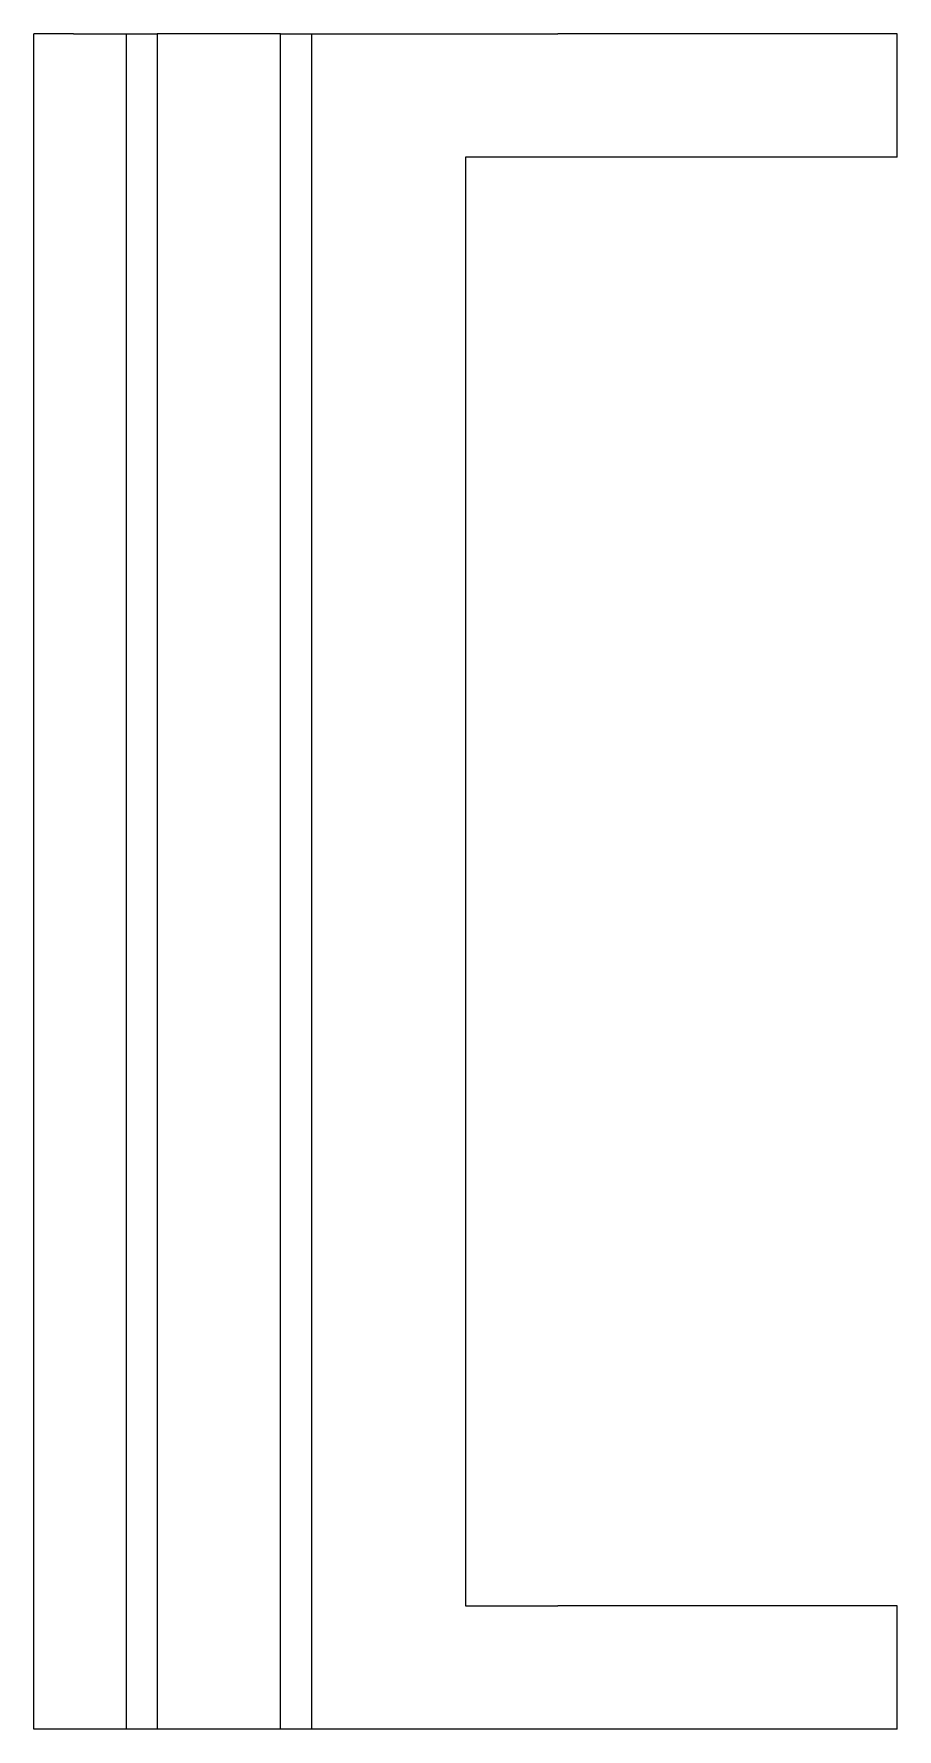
# Model space of a CAD drawing. Header units: metres. Extents: x -28 to 0, y -55 to 0.
import ezdxf

# ---------------------------------------------------------------- set-up
doc = ezdxf.new("R2010")
doc.units = ezdxf.units.M

msp = doc.modelspace()

# ---------------------------------------------------------------- linework, layer by layer
for points in [[(-28, -55), (-28, -53.9), (-28, -52.8), (-28, -51.7), (-28, -50.6), (-28, -49.5), (-28, -48.4), (-28, -47.3), (-28, -46.2), (-28, -45.1), (-28, -44), (-28, -42.9), (-28, -41.8), (-28, -40.7), (-28, -39.6), (-28, -38.5), (-28, -37.4), (-28, -36.3), (-28, -35.2), (-28, -34.1), (-28, -33), (-28, -31.9), (-28, -30.8), (-28, -29.7), (-28, -28.6), (-28, -27.5), (-28, -26.4), (-28, -25.3), (-28, -24.2), (-28, -23.1), (-28, -22), (-28, -20.9), (-28, -19.8), (-28, -18.7), (-28, -17.6), (-28, -16.5), (-28, -15.4), (-28, -14.3), (-28, -13.2), (-28, -12.1), (-28, -11), (-28, -9.9), (-28, -8.8), (-28, -7.7), (-28, -6.6), (-28, -5.5), (-28, -4.4), (-28, -3.3), (-28, -2.2), (-28, -1.1), (-28, 0)], [(-26.714, 0), (-26.762, 0), (-26.81, 0), (-26.858, 0), (-26.905, 0), (-26.95, 0), (-26.995, 0), (-27.04, 0), (-27.082, 0), (-27.123, 0), (-27.165, 0), (-27.206, 0), (-27.244, 0), (-27.283, 0), (-27.321, 0), (-27.357, 0), (-27.392, 0), (-27.427, 0), (-27.461, 0), (-27.493, 0), (-27.524, 0), (-27.556, 0), (-27.586, 0), (-27.613, 0), (-27.641, 0), (-27.669, 0), (-27.694, 0), (-27.718, 0), (-27.743, 0), (-27.765, 0), (-27.786, 0), (-27.807, 0), (-27.828, 0), (-27.845, 0), (-27.862, 0), (-27.879, 0), (-27.895, 0), (-27.908, 0), (-27.922, 0), (-27.935, 0), (-27.946, 0), (-27.955, 0), (-27.965, 0), (-27.974, 0), (-27.979, 0), (-27.985, 0), (-27.991, 0), (-27.994, 0), (-27.996, 0), (-27.998, 0), (-28, 0)], [(-26.714, 0), (-26.65, 0), (-26.586, 0), (-26.522, 0), (-26.46, 0), (-26.4, 0), (-26.34, 0), (-26.281, 0), (-26.224, 0), (-26.169, 0), (-26.113, 0), (-26.059, 0), (-26.008, 0), (-25.957, 0), (-25.905, 0), (-25.857, 0), (-25.811, 0), (-25.764, 0), (-25.718, 0), (-25.676, 0), (-25.634, 0), (-25.592, 0), (-25.553, 0), (-25.515, 0), (-25.478, 0), (-25.441, 0), (-25.408, 0), (-25.376, 0), (-25.343, 0), (-25.313, 0), (-25.285, 0), (-25.257, 0), (-25.23, 0), (-25.206, 0), (-25.184, 0), (-25.161, 0), (-25.14, 0), (-25.122, 0), (-25.104, 0), (-25.087, 0), (-25.073, 0), (-25.06, 0), (-25.047, 0), (-25.035, 0), (-25.028, 0), (-25.02, 0), (-25.012, 0), (-25.008, 0), (-25.005, 0), (-25.003, 0), (-25, 0)], [(-25, -55), (-25, -53.9), (-25, -52.8), (-25, -51.7), (-25, -50.6), (-25, -49.5), (-25, -48.4), (-25, -47.3), (-25, -46.2), (-25, -45.1), (-25, -44), (-25, -42.9), (-25, -41.8), (-25, -40.7), (-25, -39.6), (-25, -38.5), (-25, -37.4), (-25, -36.3), (-25, -35.2), (-25, -34.1), (-25, -33), (-25, -31.9), (-25, -30.8), (-25, -29.7), (-25, -28.6), (-25, -27.5), (-25, -26.4), (-25, -25.3), (-25, -24.2), (-25, -23.1), (-25, -22), (-25, -20.9), (-25, -19.8), (-25, -18.7), (-25, -17.6), (-25, -16.5), (-25, -15.4), (-25, -14.3), (-25, -13.2), (-25, -12.1), (-25, -11), (-25, -9.9), (-25, -8.8), (-25, -7.7), (-25, -6.6), (-25, -5.5), (-25, -4.4), (-25, -3.3), (-25, -2.2), (-25, -1.1), (-25, 0)], [(-25, 0), (-24.98, 0), (-24.96, 0), (-24.94, 0), (-24.92, 0), (-24.9, 0), (-24.88, 0), (-24.86, 0), (-24.84, 0), (-24.82, 0), (-24.8, 0), (-24.78, 0), (-24.76, 0), (-24.74, 0), (-24.72, 0), (-24.7, 0), (-24.68, 0), (-24.66, 0), (-24.64, 0), (-24.62, 0), (-24.6, 0), (-24.58, 0), (-24.56, 0), (-24.54, 0), (-24.52, 0), (-24.5, 0), (-24.48, 0), (-24.46, 0), (-24.44, 0), (-24.42, 0), (-24.4, 0), (-24.38, 0), (-24.36, 0), (-24.34, 0), (-24.32, 0), (-24.3, 0), (-24.28, 0), (-24.26, 0), (-24.24, 0), (-24.22, 0), (-24.2, 0), (-24.18, 0), (-24.16, 0), (-24.14, 0), (-24.12, 0), (-24.1, 0), (-24.08, 0), (-24.06, 0), (-24.04, 0), (-24.02, 0), (-24, 0)], [(-20, 0), (-20.08, 0), (-20.16, 0), (-20.24, 0), (-20.32, 0), (-20.4, 0), (-20.48, 0), (-20.56, 0), (-20.64, 0), (-20.72, 0), (-20.8, 0), (-20.88, 0), (-20.96, 0), (-21.04, 0), (-21.12, 0), (-21.2, 0), (-21.28, 0), (-21.36, 0), (-21.44, 0), (-21.52, 0), (-21.6, 0), (-21.68, 0), (-21.76, 0), (-21.84, 0), (-21.92, 0), (-22, 0), (-22.08, 0), (-22.16, 0), (-22.24, 0), (-22.32, 0), (-22.4, 0), (-22.48, 0), (-22.56, 0), (-22.64, 0), (-22.72, 0), (-22.8, 0), (-22.88, 0), (-22.96, 0), (-23.04, 0), (-23.12, 0), (-23.2, 0), (-23.28, 0), (-23.36, 0), (-23.44, 0), (-23.52, 0), (-23.6, 0), (-23.68, 0), (-23.76, 0), (-23.84, 0), (-23.92, 0), (-24, 0)], [(-24, 0), (-24, -1.1), (-24, -2.2), (-24, -3.3), (-24, -4.4), (-24, -5.5), (-24, -6.6), (-24, -7.7), (-24, -8.8), (-24, -9.9), (-24, -11), (-24, -12.1), (-24, -13.2), (-24, -14.3), (-24, -15.4), (-24, -16.5), (-24, -17.6), (-24, -18.7), (-24, -19.8), (-24, -20.9), (-24, -22), (-24, -23.1), (-24, -24.2), (-24, -25.3), (-24, -26.4), (-24, -27.5), (-24, -28.6), (-24, -29.7), (-24, -30.8), (-24, -31.9), (-24, -33), (-24, -34.1), (-24, -35.2), (-24, -36.3), (-24, -37.4), (-24, -38.5), (-24, -39.6), (-24, -40.7), (-24, -41.8), (-24, -42.9), (-24, -44), (-24, -45.1), (-24, -46.2), (-24, -47.3), (-24, -48.4), (-24, -49.5), (-24, -50.6), (-24, -51.7), (-24, -52.8), (-24, -53.9), (-24, -55)], [(-20, -55), (-20, -53.9), (-20, -52.8), (-20, -51.7), (-20, -50.6), (-20, -49.5), (-20, -48.4), (-20, -47.3), (-20, -46.2), (-20, -45.1), (-20, -44), (-20, -42.9), (-20, -41.8), (-20, -40.7), (-20, -39.6), (-20, -38.5), (-20, -37.4), (-20, -36.3), (-20, -35.2), (-20, -34.1), (-20, -33), (-20, -31.9), (-20, -30.8), (-20, -29.7), (-20, -28.6), (-20, -27.5), (-20, -26.4), (-20, -25.3), (-20, -24.2), (-20, -23.1), (-20, -22), (-20, -20.9), (-20, -19.8), (-20, -18.7), (-20, -17.6), (-20, -16.5), (-20, -15.4), (-20, -14.3), (-20, -13.2), (-20, -12.1), (-20, -11), (-20, -9.9), (-20, -8.8), (-20, -7.7), (-20, -6.6), (-20, -5.5), (-20, -4.4), (-20, -3.3), (-20, -2.2), (-20, -1.1), (-20, 0)], [(-20, 0), (-19.98, 0), (-19.96, 0), (-19.94, 0), (-19.92, 0), (-19.9, 0), (-19.88, 0), (-19.86, 0), (-19.84, 0), (-19.82, 0), (-19.8, 0), (-19.78, 0), (-19.76, 0), (-19.74, 0), (-19.72, 0), (-19.7, 0), (-19.68, 0), (-19.66, 0), (-19.64, 0), (-19.62, 0), (-19.6, 0), (-19.58, 0), (-19.56, 0), (-19.54, 0), (-19.52, 0), (-19.5, 0), (-19.48, 0), (-19.46, 0), (-19.44, 0), (-19.42, 0), (-19.4, 0), (-19.38, 0), (-19.36, 0), (-19.34, 0), (-19.32, 0), (-19.3, 0), (-19.28, 0), (-19.26, 0), (-19.24, 0), (-19.22, 0), (-19.2, 0), (-19.18, 0), (-19.16, 0), (-19.14, 0), (-19.12, 0), (-19.1, 0), (-19.08, 0), (-19.06, 0), (-19.04, 0), (-19.02, 0), (-19, 0)], [(-19, 0), (-19, -1.1), (-19, -2.2), (-19, -3.3), (-19, -4.4), (-19, -5.5), (-19, -6.6), (-19, -7.7), (-19, -8.8), (-19, -9.9), (-19, -11), (-19, -12.1), (-19, -13.2), (-19, -14.3), (-19, -15.4), (-19, -16.5), (-19, -17.6), (-19, -18.7), (-19, -19.8), (-19, -20.9), (-19, -22), (-19, -23.1), (-19, -24.2), (-19, -25.3), (-19, -26.4), (-19, -27.5), (-19, -28.6), (-19, -29.7), (-19, -30.8), (-19, -31.9), (-19, -33), (-19, -34.1), (-19, -35.2), (-19, -36.3), (-19, -37.4), (-19, -38.5), (-19, -39.6), (-19, -40.7), (-19, -41.8), (-19, -42.9), (-19, -44), (-19, -45.1), (-19, -46.2), (-19, -47.3), (-19, -48.4), (-19, -49.5), (-19, -50.6), (-19, -51.7), (-19, -52.8), (-19, -53.9), (-19, -55)], [(-19, 0), (-18.986, 0), (-18.972, 0), (-18.958, 0), (-18.932, 0), (-18.89, 0), (-18.848, 0), (-18.805, 0), (-18.74, 0), (-18.67, 0), (-18.601, 0), (-18.524, 0), (-18.427, 0), (-18.331, 0), (-18.235, 0), (-18.121, 0), (-17.999, 0), (-17.878, 0), (-17.753, 0), (-17.608, 0), (-17.462, 0), (-17.317, 0), (-17.159, 0), (-16.992, 0), (-16.824, 0), (-16.657, 0), (-16.47, 0), (-16.282, 0), (-16.095, 0), (-15.9, 0), (-15.695, 0), (-15.49, 0), (-15.286, 0), (-15.068, 0), (-14.848, 0), (-14.628, 0), (-14.405, 0), (-14.173, 0), (-13.941, 0), (-13.709, 0), (-13.47, 0), (-13.228, 0), (-12.987, 0), (-12.745, 0), (-12.497, 0), (-12.249, 0), (-12.002, 0), (-11.752, 0), (-11.502, 0), (-11.251, 0), (-11, 0)], [(-5, 0), (-5.12, 0), (-5.24, 0), (-5.36, 0), (-5.48, 0), (-5.6, 0), (-5.72, 0), (-5.84, 0), (-5.96, 0), (-6.08, 0), (-6.2, 0), (-6.32, 0), (-6.44, 0), (-6.56, 0), (-6.68, 0), (-6.8, 0), (-6.92, 0), (-7.04, 0), (-7.16, 0), (-7.28, 0), (-7.4, 0), (-7.52, 0), (-7.64, 0), (-7.76, 0), (-7.88, 0), (-8, 0), (-8.12, 0), (-8.24, 0), (-8.36, 0), (-8.48, 0), (-8.6, 0), (-8.72, 0), (-8.84, 0), (-8.96, 0), (-9.08, 0), (-9.2, 0), (-9.32, 0), (-9.44, 0), (-9.56, 0), (-9.68, 0), (-9.8, 0), (-9.92, 0), (-10.04, 0), (-10.16, 0), (-10.28, 0), (-10.4, 0), (-10.52, 0), (-10.64, 0), (-10.76, 0), (-10.88, 0), (-11, 0)], [(0, 0), (-0.009, 0), (-0.018, 0), (-0.026, 0), (-0.043, 0), (-0.069, 0), (-0.095, 0), (-0.122, 0), (-0.163, 0), (-0.206, 0), (-0.25, 0), (-0.298, 0), (-0.358, 0), (-0.418, 0), (-0.478, 0), (-0.549, 0), (-0.625, 0), (-0.701, 0), (-0.779, 0), (-0.87, 0), (-0.961, 0), (-1.052, 0), (-1.151, 0), (-1.255, 0), (-1.36, 0), (-1.464, 0), (-1.582, 0), (-1.699, 0), (-1.816, 0), (-1.937, 0), (-2.065, 0), (-2.194, 0), (-2.322, 0), (-2.458, 0), (-2.595, 0), (-2.732, 0), (-2.872, 0), (-3.017, 0), (-3.162, 0), (-3.307, 0), (-3.456, 0), (-3.607, 0), (-3.758, 0), (-3.91, 0), (-4.064, 0), (-4.219, 0), (-4.374, 0), (-4.53, 0), (-4.686, 0), (-4.843, 0), (-5, 0)], [(0, -4), (0, -3.92), (0, -3.84), (0, -3.76), (0, -3.68), (0, -3.6), (0, -3.52), (0, -3.44), (0, -3.36), (0, -3.28), (0, -3.2), (0, -3.12), (0, -3.04), (0, -2.96), (0, -2.88), (0, -2.8), (0, -2.72), (0, -2.64), (0, -2.56), (0, -2.48), (0, -2.4), (0, -2.32), (0, -2.24), (0, -2.16), (0, -2.08), (0, -2), (0, -1.92), (0, -1.84), (0, -1.76), (0, -1.68), (0, -1.6), (0, -1.52), (0, -1.44), (0, -1.36), (0, -1.28), (0, -1.2), (0, -1.12), (0, -1.04), (0, -0.96), (0, -0.88), (0, -0.8), (0, -0.72), (0, -0.64), (0, -0.56), (0, -0.48), (0, -0.4), (0, -0.32), (0, -0.24), (0, -0.16), (0, -0.08), (0, 0)], [(-11, -4), (-11.061, -4), (-11.123, -4), (-11.184, -4), (-11.246, -4), (-11.307, -4), (-11.369, -4), (-11.43, -4), (-11.492, -4), (-11.553, -4), (-11.614, -4), (-11.676, -4), (-11.737, -4), (-11.798, -4), (-11.859, -4), (-11.92, -4), (-11.981, -4), (-12.043, -4), (-12.104, -4), (-12.164, -4), (-12.225, -4), (-12.286, -4), (-12.347, -4), (-12.407, -4), (-12.468, -4), (-12.528, -4), (-12.588, -4), (-12.649, -4), (-12.709, -4), (-12.769, -4), (-12.829, -4), (-12.888, -4), (-12.948, -4), (-13.008, -4), (-13.067, -4), (-13.127, -4), (-13.186, -4), (-13.245, -4), (-13.304, -4), (-13.363, -4), (-13.421, -4), (-13.48, -4), (-13.538, -4), (-13.597, -4), (-13.655, -4), (-13.713, -4), (-13.77, -4), (-13.828, -4), (-13.885, -4), (-13.943, -4), (-14, -4)], [(-14, -4), (-14, -4.94), (-14, -5.88), (-14, -6.82), (-14, -7.76), (-14, -8.7), (-14, -9.64), (-14, -10.58), (-14, -11.52), (-14, -12.46), (-14, -13.4), (-14, -14.34), (-14, -15.28), (-14, -16.22), (-14, -17.16), (-14, -18.1), (-14, -19.04), (-14, -19.98), (-14, -20.92), (-14, -21.86), (-14, -22.8), (-14, -23.74), (-14, -24.68), (-14, -25.62), (-14, -26.56), (-14, -27.5), (-14, -28.44), (-14, -29.38), (-14, -30.32), (-14, -31.26), (-14, -32.2), (-14, -33.14), (-14, -34.08), (-14, -35.02), (-14, -35.96), (-14, -36.9), (-14, -37.84), (-14, -38.78), (-14, -39.72), (-14, -40.66), (-14, -41.6), (-14, -42.54), (-14, -43.48), (-14, -44.42), (-14, -45.36), (-14, -46.3), (-14, -47.24), (-14, -48.18), (-14, -49.12), (-14, -50.06), (-14, -51)], [(-5, -4), (-5.12, -4), (-5.24, -4), (-5.36, -4), (-5.48, -4), (-5.6, -4), (-5.72, -4), (-5.84, -4), (-5.96, -4), (-6.08, -4), (-6.2, -4), (-6.32, -4), (-6.44, -4), (-6.56, -4), (-6.68, -4), (-6.8, -4), (-6.92, -4), (-7.04, -4), (-7.16, -4), (-7.28, -4), (-7.4, -4), (-7.52, -4), (-7.64, -4), (-7.76, -4), (-7.88, -4), (-8, -4), (-8.12, -4), (-8.24, -4), (-8.36, -4), (-8.48, -4), (-8.6, -4), (-8.72, -4), (-8.84, -4), (-8.96, -4), (-9.08, -4), (-9.2, -4), (-9.32, -4), (-9.44, -4), (-9.56, -4), (-9.68, -4), (-9.8, -4), (-9.92, -4), (-10.04, -4), (-10.16, -4), (-10.28, -4), (-10.4, -4), (-10.52, -4), (-10.64, -4), (-10.76, -4), (-10.88, -4), (-11, -4)], [(0, -4), (-0.009, -4), (-0.018, -4), (-0.026, -4), (-0.043, -4), (-0.069, -4), (-0.095, -4), (-0.122, -4), (-0.163, -4), (-0.206, -4), (-0.25, -4), (-0.298, -4), (-0.358, -4), (-0.418, -4), (-0.478, -4), (-0.549, -4), (-0.625, -4), (-0.701, -4), (-0.779, -4), (-0.87, -4), (-0.961, -4), (-1.052, -4), (-1.151, -4), (-1.255, -4), (-1.36, -4), (-1.464, -4), (-1.582, -4), (-1.699, -4), (-1.816, -4), (-1.937, -4), (-2.065, -4), (-2.194, -4), (-2.322, -4), (-2.458, -4), (-2.595, -4), (-2.732, -4), (-2.872, -4), (-3.017, -4), (-3.162, -4), (-3.307, -4), (-3.456, -4), (-3.607, -4), (-3.758, -4), (-3.91, -4), (-4.064, -4), (-4.219, -4), (-4.374, -4), (-4.53, -4), (-4.686, -4), (-4.843, -4), (-5, -4)], [(-14, -51), (-13.943, -51), (-13.885, -51), (-13.828, -51), (-13.77, -51), (-13.713, -51), (-13.655, -51), (-13.597, -51), (-13.538, -51), (-13.48, -51), (-13.421, -51), (-13.363, -51), (-13.304, -51), (-13.245, -51), (-13.186, -51), (-13.127, -51), (-13.067, -51), (-13.008, -51), (-12.948, -51), (-12.888, -51), (-12.829, -51), (-12.769, -51), (-12.709, -51), (-12.649, -51), (-12.588, -51), (-12.528, -51), (-12.468, -51), (-12.407, -51), (-12.347, -51), (-12.286, -51), (-12.225, -51), (-12.164, -51), (-12.104, -51), (-12.043, -51), (-11.981, -51), (-11.92, -51), (-11.859, -51), (-11.798, -51), (-11.737, -51), (-11.676, -51), (-11.614, -51), (-11.553, -51), (-11.492, -51), (-11.43, -51), (-11.369, -51), (-11.307, -51), (-11.246, -51), (-11.184, -51), (-11.123, -51), (-11.061, -51), (-11, -51)], [(-5, -51), (-5.12, -51), (-5.24, -51), (-5.36, -51), (-5.48, -51), (-5.6, -51), (-5.72, -51), (-5.84, -51), (-5.96, -51), (-6.08, -51), (-6.2, -51), (-6.32, -51), (-6.44, -51), (-6.56, -51), (-6.68, -51), (-6.8, -51), (-6.92, -51), (-7.04, -51), (-7.16, -51), (-7.28, -51), (-7.4, -51), (-7.52, -51), (-7.64, -51), (-7.76, -51), (-7.88, -51), (-8, -51), (-8.12, -51), (-8.24, -51), (-8.36, -51), (-8.48, -51), (-8.6, -51), (-8.72, -51), (-8.84, -51), (-8.96, -51), (-9.08, -51), (-9.2, -51), (-9.32, -51), (-9.44, -51), (-9.56, -51), (-9.68, -51), (-9.8, -51), (-9.92, -51), (-10.04, -51), (-10.16, -51), (-10.28, -51), (-10.4, -51), (-10.52, -51), (-10.64, -51), (-10.76, -51), (-10.88, -51), (-11, -51)], [(0, -51), (-0.009, -51), (-0.018, -51), (-0.026, -51), (-0.043, -51), (-0.069, -51), (-0.095, -51), (-0.122, -51), (-0.163, -51), (-0.206, -51), (-0.25, -51), (-0.298, -51), (-0.358, -51), (-0.418, -51), (-0.478, -51), (-0.549, -51), (-0.625, -51), (-0.701, -51), (-0.779, -51), (-0.87, -51), (-0.961, -51), (-1.052, -51), (-1.151, -51), (-1.255, -51), (-1.36, -51), (-1.464, -51), (-1.582, -51), (-1.699, -51), (-1.816, -51), (-1.937, -51), (-2.065, -51), (-2.194, -51), (-2.322, -51), (-2.458, -51), (-2.595, -51), (-2.732, -51), (-2.872, -51), (-3.017, -51), (-3.162, -51), (-3.307, -51), (-3.456, -51), (-3.607, -51), (-3.758, -51), (-3.91, -51), (-4.064, -51), (-4.219, -51), (-4.374, -51), (-4.53, -51), (-4.686, -51), (-4.843, -51), (-5, -51)], [(0, -55), (0, -54.92), (0, -54.84), (0, -54.76), (0, -54.68), (0, -54.6), (0, -54.52), (0, -54.44), (0, -54.36), (0, -54.28), (0, -54.2), (0, -54.12), (0, -54.04), (0, -53.96), (0, -53.88), (0, -53.8), (0, -53.72), (0, -53.64), (0, -53.56), (0, -53.48), (0, -53.4), (0, -53.32), (0, -53.24), (0, -53.16), (0, -53.08), (0, -53), (0, -52.92), (0, -52.84), (0, -52.76), (0, -52.68), (0, -52.6), (0, -52.52), (0, -52.44), (0, -52.36), (0, -52.28), (0, -52.2), (0, -52.12), (0, -52.04), (0, -51.96), (0, -51.88), (0, -51.8), (0, -51.72), (0, -51.64), (0, -51.56), (0, -51.48), (0, -51.4), (0, -51.32), (0, -51.24), (0, -51.16), (0, -51.08), (0, -51)], [(-26.714, -55), (-26.762, -55), (-26.81, -55), (-26.858, -55), (-26.905, -55), (-26.95, -55), (-26.995, -55), (-27.04, -55), (-27.082, -55), (-27.123, -55), (-27.165, -55), (-27.206, -55), (-27.244, -55), (-27.283, -55), (-27.321, -55), (-27.357, -55), (-27.392, -55), (-27.427, -55), (-27.461, -55), (-27.493, -55), (-27.524, -55), (-27.556, -55), (-27.586, -55), (-27.613, -55), (-27.641, -55), (-27.669, -55), (-27.694, -55), (-27.718, -55), (-27.743, -55), (-27.765, -55), (-27.786, -55), (-27.807, -55), (-27.828, -55), (-27.845, -55), (-27.862, -55), (-27.879, -55), (-27.895, -55), (-27.908, -55), (-27.922, -55), (-27.935, -55), (-27.946, -55), (-27.955, -55), (-27.965, -55), (-27.974, -55), (-27.979, -55), (-27.985, -55), (-27.991, -55), (-27.994, -55), (-27.996, -55), (-27.998, -55), (-28, -55)], [(-25, -55), (-25.003, -55), (-25.005, -55), (-25.008, -55), (-25.012, -55), (-25.02, -55), (-25.028, -55), (-25.035, -55), (-25.047, -55), (-25.06, -55), (-25.073, -55), (-25.087, -55), (-25.104, -55), (-25.122, -55), (-25.14, -55), (-25.161, -55), (-25.184, -55), (-25.206, -55), (-25.23, -55), (-25.257, -55), (-25.285, -55), (-25.313, -55), (-25.343, -55), (-25.376, -55), (-25.408, -55), (-25.441, -55), (-25.478, -55), (-25.515, -55), (-25.553, -55), (-25.592, -55), (-25.634, -55), (-25.676, -55), (-25.718, -55), (-25.764, -55), (-25.811, -55), (-25.857, -55), (-25.905, -55), (-25.957, -55), (-26.008, -55), (-26.059, -55), (-26.113, -55), (-26.169, -55), (-26.224, -55), (-26.281, -55), (-26.34, -55), (-26.4, -55), (-26.46, -55), (-26.522, -55), (-26.586, -55), (-26.65, -55), (-26.714, -55)], [(-24, -55), (-24.02, -55), (-24.04, -55), (-24.06, -55), (-24.08, -55), (-24.1, -55), (-24.12, -55), (-24.14, -55), (-24.16, -55), (-24.18, -55), (-24.2, -55), (-24.22, -55), (-24.24, -55), (-24.26, -55), (-24.28, -55), (-24.3, -55), (-24.32, -55), (-24.34, -55), (-24.36, -55), (-24.38, -55), (-24.4, -55), (-24.42, -55), (-24.44, -55), (-24.46, -55), (-24.48, -55), (-24.5, -55), (-24.52, -55), (-24.54, -55), (-24.56, -55), (-24.58, -55), (-24.6, -55), (-24.62, -55), (-24.64, -55), (-24.66, -55), (-24.68, -55), (-24.7, -55), (-24.72, -55), (-24.74, -55), (-24.76, -55), (-24.78, -55), (-24.8, -55), (-24.82, -55), (-24.84, -55), (-24.86, -55), (-24.88, -55), (-24.9, -55), (-24.92, -55), (-24.94, -55), (-24.96, -55), (-24.98, -55), (-25, -55)], [(-20, -55), (-20.08, -55), (-20.16, -55), (-20.24, -55), (-20.32, -55), (-20.4, -55), (-20.48, -55), (-20.56, -55), (-20.64, -55), (-20.72, -55), (-20.8, -55), (-20.88, -55), (-20.96, -55), (-21.04, -55), (-21.12, -55), (-21.2, -55), (-21.28, -55), (-21.36, -55), (-21.44, -55), (-21.52, -55), (-21.6, -55), (-21.68, -55), (-21.76, -55), (-21.84, -55), (-21.92, -55), (-22, -55), (-22.08, -55), (-22.16, -55), (-22.24, -55), (-22.32, -55), (-22.4, -55), (-22.48, -55), (-22.56, -55), (-22.64, -55), (-22.72, -55), (-22.8, -55), (-22.88, -55), (-22.96, -55), (-23.04, -55), (-23.12, -55), (-23.2, -55), (-23.28, -55), (-23.36, -55), (-23.44, -55), (-23.52, -55), (-23.6, -55), (-23.68, -55), (-23.76, -55), (-23.84, -55), (-23.92, -55), (-24, -55)], [(-19, -55), (-19.02, -55), (-19.04, -55), (-19.06, -55), (-19.08, -55), (-19.1, -55), (-19.12, -55), (-19.14, -55), (-19.16, -55), (-19.18, -55), (-19.2, -55), (-19.22, -55), (-19.24, -55), (-19.26, -55), (-19.28, -55), (-19.3, -55), (-19.32, -55), (-19.34, -55), (-19.36, -55), (-19.38, -55), (-19.4, -55), (-19.42, -55), (-19.44, -55), (-19.46, -55), (-19.48, -55), (-19.5, -55), (-19.52, -55), (-19.54, -55), (-19.56, -55), (-19.58, -55), (-19.6, -55), (-19.62, -55), (-19.64, -55), (-19.66, -55), (-19.68, -55), (-19.7, -55), (-19.72, -55), (-19.74, -55), (-19.76, -55), (-19.78, -55), (-19.8, -55), (-19.82, -55), (-19.84, -55), (-19.86, -55), (-19.88, -55), (-19.9, -55), (-19.92, -55), (-19.94, -55), (-19.96, -55), (-19.98, -55), (-20, -55)], [(-11, -55), (-11.251, -55), (-11.502, -55), (-11.752, -55), (-12.002, -55), (-12.249, -55), (-12.497, -55), (-12.745, -55), (-12.987, -55), (-13.228, -55), (-13.47, -55), (-13.709, -55), (-13.941, -55), (-14.173, -55), (-14.405, -55), (-14.628, -55), (-14.848, -55), (-15.068, -55), (-15.286, -55), (-15.49, -55), (-15.695, -55), (-15.9, -55), (-16.095, -55), (-16.282, -55), (-16.47, -55), (-16.657, -55), (-16.824, -55), (-16.992, -55), (-17.159, -55), (-17.317, -55), (-17.462, -55), (-17.608, -55), (-17.753, -55), (-17.878, -55), (-17.999, -55), (-18.121, -55), (-18.235, -55), (-18.331, -55), (-18.427, -55), (-18.524, -55), (-18.601, -55), (-18.67, -55), (-18.74, -55), (-18.805, -55), (-18.848, -55), (-18.89, -55), (-18.932, -55), (-18.958, -55), (-18.972, -55), (-18.986, -55), (-19, -55)], [(-5, -55), (-5.12, -55), (-5.24, -55), (-5.36, -55), (-5.48, -55), (-5.6, -55), (-5.72, -55), (-5.84, -55), (-5.96, -55), (-6.08, -55), (-6.2, -55), (-6.32, -55), (-6.44, -55), (-6.56, -55), (-6.68, -55), (-6.8, -55), (-6.92, -55), (-7.04, -55), (-7.16, -55), (-7.28, -55), (-7.4, -55), (-7.52, -55), (-7.64, -55), (-7.76, -55), (-7.88, -55), (-8, -55), (-8.12, -55), (-8.24, -55), (-8.36, -55), (-8.48, -55), (-8.6, -55), (-8.72, -55), (-8.84, -55), (-8.96, -55), (-9.08, -55), (-9.2, -55), (-9.32, -55), (-9.44, -55), (-9.56, -55), (-9.68, -55), (-9.8, -55), (-9.92, -55), (-10.04, -55), (-10.16, -55), (-10.28, -55), (-10.4, -55), (-10.52, -55), (-10.64, -55), (-10.76, -55), (-10.88, -55), (-11, -55)], [(0, -55), (-0.009, -55), (-0.018, -55), (-0.026, -55), (-0.043, -55), (-0.069, -55), (-0.095, -55), (-0.122, -55), (-0.163, -55), (-0.206, -55), (-0.25, -55), (-0.298, -55), (-0.358, -55), (-0.418, -55), (-0.478, -55), (-0.549, -55), (-0.625, -55), (-0.701, -55), (-0.779, -55), (-0.87, -55), (-0.961, -55), (-1.052, -55), (-1.151, -55), (-1.255, -55), (-1.36, -55), (-1.464, -55), (-1.582, -55), (-1.699, -55), (-1.816, -55), (-1.937, -55), (-2.065, -55), (-2.194, -55), (-2.322, -55), (-2.458, -55), (-2.595, -55), (-2.732, -55), (-2.872, -55), (-3.017, -55), (-3.162, -55), (-3.307, -55), (-3.456, -55), (-3.607, -55), (-3.758, -55), (-3.91, -55), (-4.064, -55), (-4.219, -55), (-4.374, -55), (-4.53, -55), (-4.686, -55), (-4.843, -55), (-5, -55)]]:
    msp.add_lwpolyline(points)

doc.saveas('drawing.dxf')
